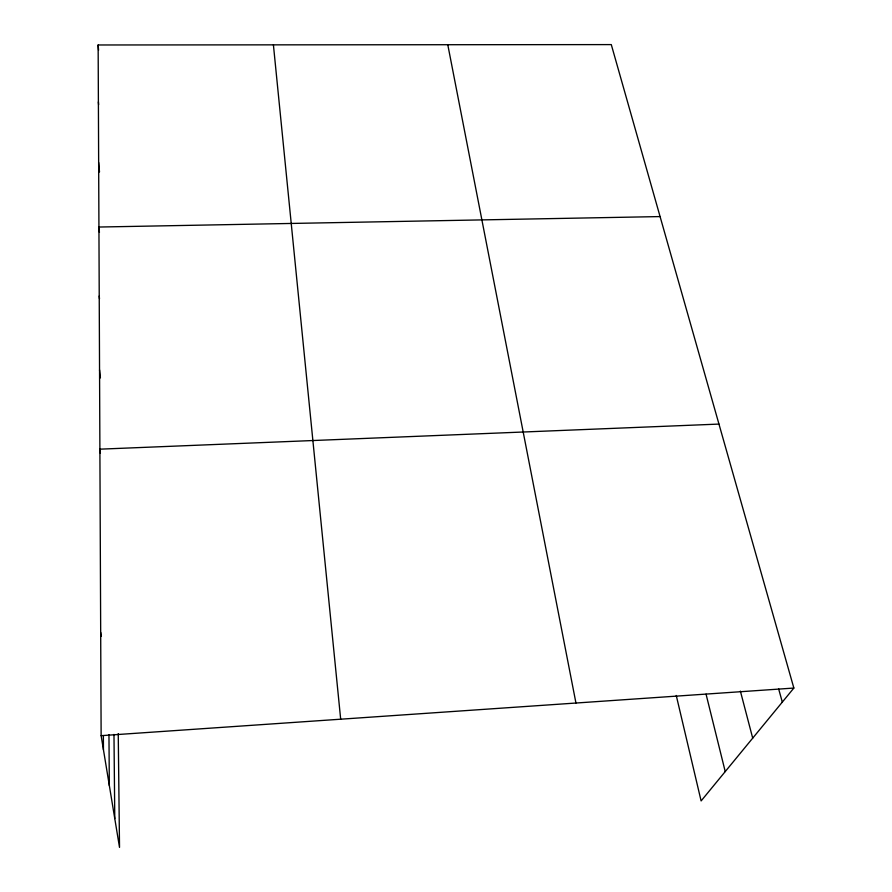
<?xml version="1.0" encoding="UTF-8"?>
<svg xmlns="http://www.w3.org/2000/svg" width="892" height="892" viewBox="0 0 892 892"><rect width="100%" height="100%" fill="white"/><g stroke="black" fill="none" stroke-linecap="round" stroke-linejoin="round"><path stroke-width="1.34" d="M118.246 733.581L119.517 847.4L101.13 735.666L98.142 44.979L611.288 44.6L793.858 688.055L701.112 800.938L676.259 695.47M101.13 735.666L793.858 688.055M718.963 424.079L99.893 449.167L100.372 453.292M660.091 216.578L98.923 227.036L99.436 232.355M778.604 688.769L782.306 702.115M740.382 691.11L752.703 738.152M706.051 694.143L725.229 771.58M447.784 44.723L575.953 703.03M100.684 632.361L101.242 636.264M99.547 369.89L100.406 377.907M99.224 296.021L99.503 298.798M273.409 44.845L340.677 719.197M98.644 162.467L99.503 171.978M98.388 101.9L98.622 104.665M98.142 44.979L98.566 50.22M113.975 734.417L114.778 818.588M108.958 734.651L109.337 785.573M103.372 735.978L103.45 749.726"/></g></svg>
